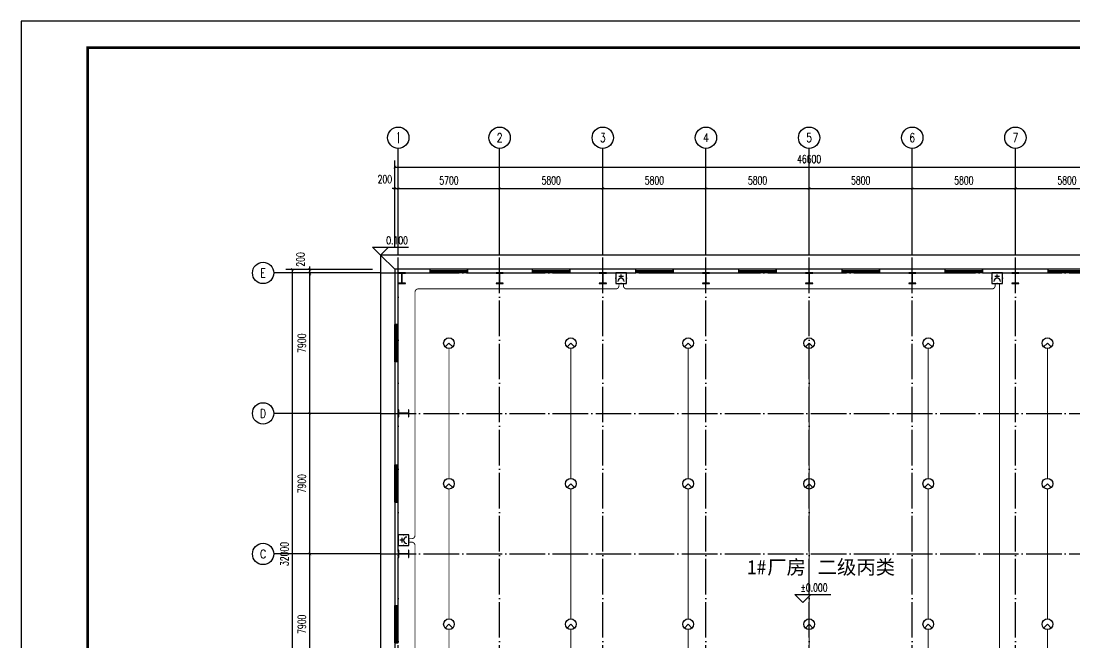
# Model space of a CAD drawing. Extents: x 1728470 to 1835391, y -157368 to 197905.
# Drawn here: x 1728675 to 1787930, y 69498 to 104451 of the extents above; entities that cross this region are included whole.
import ezdxf
from ezdxf.enums import TextEntityAlignment as Align

# ---------------------------------------------------------------- set-up
doc = ezdxf.new("R2010")
doc.units = 0
doc.header["$LTSCALE"] = 1000
doc.header["$MEASUREMENT"] = 0
doc.linetypes.add('DOTE', pattern=[2.42, 2, -0.2, 0.02, -0.2])
doc.layers.get('0').update_dxf_attribs({"linetype": 'CONTINUOUS'})
doc.layers.get('DEFPOINTS').update_dxf_attribs({"linetype": 'CONTINUOUS'})
for name, color, linetype in [('AXIS', 3, 'CONTINUOUS'), ('AXIS_TEXT', 7, 'CONTINUOUS'), ('COLUMN', 99, 'CONTINUOUS'), ('DIM_ELEV', 3, 'CONTINUOUS'), ('DOTE', 1, 'DOTE'), ('EQUIP-消防', 3, 'CONTINUOUS'), ('EQUIP-照明', 3, 'CONTINUOUS'), ('GROUND', 2, 'CONTINUOUS'), ('PUB_TEXT', 7, 'CONTINUOUS'), ('PUB_TITLE', 4, 'CONTINUOUS'), ('WALL', 9, 'CONTINUOUS'), ('WINDOW', 99, 'CONTINUOUS'), ('WIRE-照明', 1, 'CONTINUOUS')]:
    doc.layers.add(name, color=color, linetype=linetype)
doc.styles.add('_TCH_AXIS', font='COMPLEX', dxfattribs={"bigfont": 'GBCBIG'})
doc.styles.add('_TCH_DIM', font='SIMPLEX', dxfattribs={"bigfont": 'GBCBIG'})
doc.styles.add('_TCH_DYN', font='')
doc.styles.add('_TCH_LABEL', font='COMPLEX', dxfattribs={"bigfont": 'GBCBIG'})
doc.styles.add('COMPLEX', font='COMPLEX')
doc.styles.add('DIM_FONT', font='SIMPLEX', dxfattribs={"width": 0.7, "bigfont": 'GBCBIG'})
doc.styles.get("Standard").update_dxf_attribs({"font": 'gbenor.shx', "bigfont": 'gbcbig.shx'})
doc.styles.get('_TCH_DYN').set_extended_font_data('SimSun')
doc.dimstyles.new('DIMN150', dxfattribs={"dimscale": 1.5, "dimtxt": 300, "dimasz": 100, "dimexe": 250, "dimexo": 300, "dimgap": 150, "dimtad": 1, "dimdec": 0, "dimzin": 0, "dimtxsty": 'DIM_FONT', "dimblk": 'ARCHTICK', "dimcen": 0.09, "dimclrt": 7, "dimazin": 3, "dimtfac": 1, "dimtdec": 0, "dimtix": 1, "dimtmove": 0, "dimatfit": 3, "dimtolj": 1, "dimtzin": 0})

# ---------------------------------------------------------------- blocks, each defined once
blk = doc.blocks.new('$TCHSYS$WIN2D')
for p, q in [((-0.5, 0.5), (0.5, 0.5)), ((-0.5, 0.5), (-0.5, -0.5)), ((0.5, 0.5), (0.5, -0.5)), ((0.5, 0.167), (-0.5, 0.167)), ((0.5, -0.167), (-0.5, -0.167)), ((-0.5, -0.5), (0.5, -0.5))]:
    blk.add_line(p, q)
blk = doc.blocks.new('_AXISO')
blk.add_circle((0, 0), 0.5)
at = {"layer": 'AXIS_TEXT', "style": 'COMPLEX', "width": 1.041667}
blk.add_attdef('A', text='', height=0.56, dxfattribs=at).set_placement((-0.25, -0.28), (0.25, -0.28), align=Align.FIT)
blk = doc.blocks.new('_ARCHTICK')
at = {"color": 0, "linetype": 'BYBLOCK', "const_width": 0.15}
blk.add_lwpolyline([(-0.5, -0.5), (0.5, 0.5)], dxfattribs=at)
blk = doc.blocks.new('*D67')
at = {"layer": 'AXIS', "color": 0}
for p, q in [((1750186, 90201), (1750186, 95076)), ((1796786, 90201), (1796786, 95076)), ((1750186, 94701), (1796786, 94701))]:
    blk.add_line(p, q, dxfattribs=at)
at = {"layer": 'DEFPOINTS', "color": 0}
for p in [(1796786, 94701), (1750186, 89751), (1796786, 89751)]:
    blk.add_point(p, dxfattribs=at)
at = {"layer": 'AXIS', "color": 0, "xscale": 150, "yscale": 150, "zscale": 150, "rotation": 180}
blk.add_blockref('_ARCHTICK', (1750186, 94701), dxfattribs=at)
at = {"layer": 'AXIS', "color": 0, "xscale": 150, "yscale": 150, "zscale": 150}
blk.add_blockref('_ARCHTICK', (1796786, 94701), dxfattribs=at)
at = {"layer": 'AXIS', "color": 7, "insert": (1773486, 95151), "char_height": 450, "attachment_point": 5, "style": 'DIM_FONT'}
blk.add_mtext('\\A1;46600', dxfattribs=at)
blk = doc.blocks.new('*D68')
at = {"layer": 'AXIS', "color": 0}
for p, q in [((1750186, 90201), (1750186, 93876)), ((1750386, 90201), (1750386, 93876)), ((1750186, 93501), (1750036, 93501)), ((1750186, 93501), (1750386, 93501)), ((1750386, 93501), (1750536, 93501))]:
    blk.add_line(p, q, dxfattribs=at)
at = {"layer": 'DEFPOINTS', "color": 0}
for p in [(1750386, 93501), (1750186, 89751), (1750386, 89751)]:
    blk.add_point(p, dxfattribs=at)
at = {"layer": 'AXIS', "color": 0, "xscale": 150, "yscale": 150, "zscale": 150}
blk.add_blockref('_ARCHTICK', (1750186, 93501), dxfattribs=at)
at = {"layer": 'AXIS', "color": 0, "xscale": 150, "yscale": 150, "zscale": 150, "rotation": 180}
blk.add_blockref('_ARCHTICK', (1750386, 93501), dxfattribs=at)
at = {"layer": 'AXIS', "color": 7, "insert": (1749631, 94019), "char_height": 450, "attachment_point": 5, "style": 'DIM_FONT'}
blk.add_mtext('\\A1;200', dxfattribs=at)
blk = doc.blocks.new('*D69')
at = {"layer": 'AXIS', "color": 0}
for p, q in [((1750386, 90201), (1750386, 93876)), ((1756086, 90201), (1756086, 93876)), ((1750386, 93501), (1756086, 93501))]:
    blk.add_line(p, q, dxfattribs=at)
at = {"layer": 'DEFPOINTS', "color": 0}
for p in [(1756086, 93501), (1750386, 89751), (1756086, 89751)]:
    blk.add_point(p, dxfattribs=at)
at = {"layer": 'AXIS', "color": 0, "xscale": 150, "yscale": 150, "zscale": 150, "rotation": 180}
blk.add_blockref('_ARCHTICK', (1750386, 93501), dxfattribs=at)
at = {"layer": 'AXIS', "color": 0, "xscale": 150, "yscale": 150, "zscale": 150}
blk.add_blockref('_ARCHTICK', (1756086, 93501), dxfattribs=at)
at = {"layer": 'AXIS', "color": 7, "insert": (1753236, 93951), "char_height": 450, "attachment_point": 5, "style": 'DIM_FONT'}
blk.add_mtext('\\A1;5700', dxfattribs=at)
blk = doc.blocks.new('*D70')
at = {"layer": 'AXIS', "color": 0}
for p, q in [((1756086, 90201), (1756086, 93876)), ((1761886, 90201), (1761886, 93876)), ((1756086, 93501), (1761886, 93501))]:
    blk.add_line(p, q, dxfattribs=at)
at = {"layer": 'DEFPOINTS', "color": 0}
for p in [(1761886, 93501), (1756086, 89751), (1761886, 89751)]:
    blk.add_point(p, dxfattribs=at)
at = {"layer": 'AXIS', "color": 0, "xscale": 150, "yscale": 150, "zscale": 150, "rotation": 180}
blk.add_blockref('_ARCHTICK', (1756086, 93501), dxfattribs=at)
at = {"layer": 'AXIS', "color": 0, "xscale": 150, "yscale": 150, "zscale": 150}
blk.add_blockref('_ARCHTICK', (1761886, 93501), dxfattribs=at)
at = {"layer": 'AXIS', "color": 7, "insert": (1758986, 93951), "char_height": 450, "attachment_point": 5, "style": 'DIM_FONT'}
blk.add_mtext('\\A1;5800', dxfattribs=at)
blk = doc.blocks.new('*D71')
at = {"layer": 'AXIS', "color": 0}
for p, q in [((1761886, 90201), (1761886, 93876)), ((1767686, 90201), (1767686, 93876)), ((1761886, 93501), (1767686, 93501))]:
    blk.add_line(p, q, dxfattribs=at)
at = {"layer": 'DEFPOINTS', "color": 0}
for p in [(1767686, 93501), (1761886, 89751), (1767686, 89751)]:
    blk.add_point(p, dxfattribs=at)
at = {"layer": 'AXIS', "color": 0, "xscale": 150, "yscale": 150, "zscale": 150, "rotation": 180}
blk.add_blockref('_ARCHTICK', (1761886, 93501), dxfattribs=at)
at = {"layer": 'AXIS', "color": 0, "xscale": 150, "yscale": 150, "zscale": 150}
blk.add_blockref('_ARCHTICK', (1767686, 93501), dxfattribs=at)
at = {"layer": 'AXIS', "color": 7, "insert": (1764786, 93951), "char_height": 450, "attachment_point": 5, "style": 'DIM_FONT'}
blk.add_mtext('\\A1;5800', dxfattribs=at)
blk = doc.blocks.new('*D72')
at = {"layer": 'AXIS', "color": 0}
for p, q in [((1767686, 90201), (1767686, 93876)), ((1773486, 90201), (1773486, 93876)), ((1767686, 93501), (1773486, 93501))]:
    blk.add_line(p, q, dxfattribs=at)
at = {"layer": 'DEFPOINTS', "color": 0}
for p in [(1773486, 93501), (1767686, 89751), (1773486, 89751)]:
    blk.add_point(p, dxfattribs=at)
at = {"layer": 'AXIS', "color": 0, "xscale": 150, "yscale": 150, "zscale": 150, "rotation": 180}
blk.add_blockref('_ARCHTICK', (1767686, 93501), dxfattribs=at)
at = {"layer": 'AXIS', "color": 0, "xscale": 150, "yscale": 150, "zscale": 150}
blk.add_blockref('_ARCHTICK', (1773486, 93501), dxfattribs=at)
at = {"layer": 'AXIS', "color": 7, "insert": (1770586, 93951), "char_height": 450, "attachment_point": 5, "style": 'DIM_FONT'}
blk.add_mtext('\\A1;5800', dxfattribs=at)
blk = doc.blocks.new('*D73')
at = {"layer": 'AXIS', "color": 0}
for p, q in [((1773486, 90201), (1773486, 93876)), ((1779286, 90201), (1779286, 93876)), ((1773486, 93501), (1779286, 93501))]:
    blk.add_line(p, q, dxfattribs=at)
at = {"layer": 'DEFPOINTS', "color": 0}
for p in [(1779286, 93501), (1773486, 89751), (1779286, 89751)]:
    blk.add_point(p, dxfattribs=at)
at = {"layer": 'AXIS', "color": 0, "xscale": 150, "yscale": 150, "zscale": 150, "rotation": 180}
blk.add_blockref('_ARCHTICK', (1773486, 93501), dxfattribs=at)
at = {"layer": 'AXIS', "color": 0, "xscale": 150, "yscale": 150, "zscale": 150}
blk.add_blockref('_ARCHTICK', (1779286, 93501), dxfattribs=at)
at = {"layer": 'AXIS', "color": 7, "insert": (1776386, 93951), "char_height": 450, "attachment_point": 5, "style": 'DIM_FONT'}
blk.add_mtext('\\A1;5800', dxfattribs=at)
blk = doc.blocks.new('*D74')
at = {"layer": 'AXIS', "color": 0}
for p, q in [((1779286, 90201), (1779286, 93876)), ((1785086, 90201), (1785086, 93876)), ((1779286, 93501), (1785086, 93501))]:
    blk.add_line(p, q, dxfattribs=at)
at = {"layer": 'DEFPOINTS', "color": 0}
for p in [(1785086, 93501), (1779286, 89751), (1785086, 89751)]:
    blk.add_point(p, dxfattribs=at)
at = {"layer": 'AXIS', "color": 0, "xscale": 150, "yscale": 150, "zscale": 150, "rotation": 180}
blk.add_blockref('_ARCHTICK', (1779286, 93501), dxfattribs=at)
at = {"layer": 'AXIS', "color": 0, "xscale": 150, "yscale": 150, "zscale": 150}
blk.add_blockref('_ARCHTICK', (1785086, 93501), dxfattribs=at)
at = {"layer": 'AXIS', "color": 7, "insert": (1782186, 93951), "char_height": 450, "attachment_point": 5, "style": 'DIM_FONT'}
blk.add_mtext('\\A1;5800', dxfattribs=at)
blk = doc.blocks.new('*D75')
at = {"layer": 'AXIS', "color": 0}
for p, q in [((1785086, 90201), (1785086, 93876)), ((1790886, 90201), (1790886, 93876)), ((1785086, 93501), (1790886, 93501))]:
    blk.add_line(p, q, dxfattribs=at)
at = {"layer": 'DEFPOINTS', "color": 0}
for p in [(1790886, 93501), (1785086, 89751), (1790886, 89751)]:
    blk.add_point(p, dxfattribs=at)
at = {"layer": 'AXIS', "color": 0, "xscale": 150, "yscale": 150, "zscale": 150, "rotation": 180}
blk.add_blockref('_ARCHTICK', (1785086, 93501), dxfattribs=at)
at = {"layer": 'AXIS', "color": 0, "xscale": 150, "yscale": 150, "zscale": 150}
blk.add_blockref('_ARCHTICK', (1790886, 93501), dxfattribs=at)
at = {"layer": 'AXIS', "color": 7, "insert": (1787986, 93951), "char_height": 450, "attachment_point": 5, "style": 'DIM_FONT'}
blk.add_mtext('\\A1;5800', dxfattribs=at)
blk = doc.blocks.new('*D78')
at = {"layer": 'AXIS', "color": 0}
for p, q in [((1748936, 88951), (1744061, 88951)), ((1744436, 56951), (1744436, 88951)), ((1748936, 56951), (1744061, 56951))]:
    blk.add_line(p, q, dxfattribs=at)
at = {"layer": 'DEFPOINTS', "color": 0}
for p in [(1744436, 88951), (1749386, 88951), (1749386, 56951)]:
    blk.add_point(p, dxfattribs=at)
at = {"layer": 'AXIS', "color": 0, "xscale": 150, "yscale": 150, "zscale": 150}
for p, rotation in [((1744436, 88951), 90), ((1744436, 56951), 270)]:
    blk.add_blockref('_ARCHTICK', p, dxfattribs=dict(at, rotation=rotation))
at = {"layer": 'AXIS', "color": 7, "insert": (1743986, 72951), "char_height": 450, "attachment_point": 5, "rotation": 90, "style": 'DIM_FONT'}
blk.add_mtext('\\A1;32000', dxfattribs=at)
blk = doc.blocks.new('*D81')
at = {"layer": 'AXIS', "color": 0}
for p, q in [((1748936, 72951), (1745037, 72951)), ((1745412, 65051), (1745412, 72951)), ((1748936, 65051), (1745037, 65051))]:
    blk.add_line(p, q, dxfattribs=at)
at = {"layer": 'DEFPOINTS', "color": 0}
for p in [(1745412, 72951), (1749386, 72951), (1749386, 65051)]:
    blk.add_point(p, dxfattribs=at)
at = {"layer": 'AXIS', "color": 0, "xscale": 150, "yscale": 150, "zscale": 150}
for p, rotation in [((1745412, 72951), 90), ((1745412, 65051), 270)]:
    blk.add_blockref('_ARCHTICK', p, dxfattribs=dict(at, rotation=rotation))
at = {"layer": 'AXIS', "color": 7, "insert": (1744962, 69001), "char_height": 450, "attachment_point": 5, "rotation": 90, "style": 'DIM_FONT'}
blk.add_mtext('\\A1;7900', dxfattribs=at)
blk = doc.blocks.new('*D82')
at = {"layer": 'AXIS', "color": 0}
for p, q in [((1748936, 80851), (1745037, 80851)), ((1745412, 72951), (1745412, 80851)), ((1748936, 72951), (1745037, 72951))]:
    blk.add_line(p, q, dxfattribs=at)
at = {"layer": 'DEFPOINTS', "color": 0}
for p in [(1745412, 80851), (1749386, 80851), (1749386, 72951)]:
    blk.add_point(p, dxfattribs=at)
at = {"layer": 'AXIS', "color": 0, "xscale": 150, "yscale": 150, "zscale": 150}
for p, rotation in [((1745412, 80851), 90), ((1745412, 72951), 270)]:
    blk.add_blockref('_ARCHTICK', p, dxfattribs=dict(at, rotation=rotation))
at = {"layer": 'AXIS', "color": 7, "insert": (1744962, 76901), "char_height": 450, "attachment_point": 5, "rotation": 90, "style": 'DIM_FONT'}
blk.add_mtext('\\A1;7900', dxfattribs=at)
blk = doc.blocks.new('*D83')
at = {"layer": 'AXIS', "color": 0}
for p, q in [((1748936, 88751), (1745037, 88751)), ((1745412, 80851), (1745412, 88751)), ((1748936, 80851), (1745037, 80851))]:
    blk.add_line(p, q, dxfattribs=at)
at = {"layer": 'DEFPOINTS', "color": 0}
for p in [(1745412, 88751), (1749386, 88751), (1749386, 80851)]:
    blk.add_point(p, dxfattribs=at)
at = {"layer": 'AXIS', "color": 0, "xscale": 150, "yscale": 150, "zscale": 150}
for p, rotation in [((1745412, 88751), 90), ((1745412, 80851), 270)]:
    blk.add_blockref('_ARCHTICK', p, dxfattribs=dict(at, rotation=rotation))
at = {"layer": 'AXIS', "color": 7, "insert": (1744962, 84801), "char_height": 450, "attachment_point": 5, "rotation": 90, "style": 'DIM_FONT'}
blk.add_mtext('\\A1;7900', dxfattribs=at)
blk = doc.blocks.new('*D84')
at = {"layer": 'AXIS', "color": 0}
for p, q in [((1748936, 88951), (1745037, 88951)), ((1745412, 88951), (1745412, 89101)), ((1745412, 88751), (1745412, 88951)), ((1748936, 88751), (1745037, 88751)), ((1745412, 88751), (1745412, 88601))]:
    blk.add_line(p, q, dxfattribs=at)
at = {"layer": 'DEFPOINTS', "color": 0}
for p in [(1745412, 88951), (1749386, 88951), (1749386, 88751)]:
    blk.add_point(p, dxfattribs=at)
at = {"layer": 'AXIS', "color": 0, "xscale": 150, "yscale": 150, "zscale": 150}
for p, rotation in [((1745412, 88951), 270), ((1745412, 88751), 90)]:
    blk.add_blockref('_ARCHTICK', p, dxfattribs=dict(at, rotation=rotation))
at = {"layer": 'AXIS', "color": 7, "insert": (1744894, 89506), "char_height": 450, "attachment_point": 5, "rotation": 90, "style": 'DIM_FONT'}
blk.add_mtext('\\A1;200', dxfattribs=at)
blk = doc.blocks.new('$EQUIP$00001176')
for q in [(-0.354, -0.354), (0.354, -0.354)]:
    blk.add_line((0, 0), q)
blk.add_circle((0, 0), 0.5)
at = {"style": '_TCH_LABEL', "flags": 9}
blk.add_attdef('A', (0, 0), '', height=0.00002, dxfattribs=at)
blk = doc.blocks.new('$EQUIP$00001712')
for p, q in [((-0.5, 1), (-0.5, 0)), ((0.5, 1), (-0.5, 1)), ((0.5, 0), (0.5, 1)), ((-0.5, 0), (0.5, 0)), ((-0.219, 0.331), (0.222, 0.331)), ((0, 0.5), (0, 0.15))]:
    blk.add_line(p, q)
blk.add_arc((0, 0.8), 0.3, 180, 0)
for p in [(0, 1), (-0.5, 0.5), (0, 0), (0.5, 0.5)]:
    blk.add_point(p)
at = {"flags": 1}
blk.add_attdef('B', text='', height=0.4, dxfattribs=at).set_placement((0.726, 0.302), align=Align.MIDDLE_CENTER)
blk = doc.blocks.new('D3323')
at = {"layer": 'AXIS', "color": 8}
for p, q in [((1750386.3, 89751.1), (1750386.3, 95751.1)), ((1756086.3, 89751.1), (1756086.3, 95751.1)), ((1761886.3, 89751.1), (1761886.3, 95751.1)), ((1767686.3, 89751.1), (1767686.3, 95751.1)), ((1773486.3, 89751.1), (1773486.3, 95751.1)), ((1779286.3, 89751.1), (1779286.3, 95751.1)), ((1785086.3, 89751.1), (1785086.3, 95751.1)), ((1749386.3, 88751.1), (1743386.3, 88751.1)), ((1749386.3, 80851.1), (1743386.3, 80851.1)), ((1749386.3, 72951.1), (1743386.3, 72951.1))]:
    blk.add_line(p, q, dxfattribs=at)
at = {"layer": 'COLUMN', "color": 8}
for p, q in [((1750786.3, 88751.1), (1750386.3, 88751.1)), ((1750386.3, 88751.1), (1750386.3, 88729.1)), ((1750386.3, 88729.1), (1750575.3, 88729.1)), ((1750575.3, 88729.1), (1750580.3, 88724.1)), ((1750580.3, 88724.1), (1750580.3, 88178.1)), ((1750592.3, 88724.1), (1750597.3, 88729.1)), ((1750592.3, 88178.1), (1750592.3, 88724.1)), ((1750597.3, 88729.1), (1750786.3, 88729.1)), ((1750786.3, 88729.1), (1750786.3, 88751.1)), ((1756286.3, 88751.1), (1755886.3, 88751.1)), ((1755886.3, 88751.1), (1755886.3, 88729.1)), ((1755886.3, 88729.1), (1756075.3, 88729.1)), ((1756075.3, 88729.1), (1756080.3, 88724.1)), ((1756080.3, 88724.1), (1756080.3, 88178.1)), ((1756092.3, 88724.1), (1756097.3, 88729.1)), ((1756092.3, 88178.1), (1756092.3, 88724.1)), ((1756097.3, 88729.1), (1756286.3, 88729.1)), ((1756286.3, 88729.1), (1756286.3, 88751.1)), ((1762086.3, 88751.1), (1761686.3, 88751.1)), ((1761686.3, 88751.1), (1761686.3, 88729.1)), ((1761686.3, 88729.1), (1761875.3, 88729.1)), ((1761875.3, 88729.1), (1761880.3, 88724.1)), ((1761880.3, 88724.1), (1761880.3, 88178.1)), ((1761892.3, 88724.1), (1761897.3, 88729.1)), ((1761892.3, 88178.1), (1761892.3, 88724.1)), ((1761897.3, 88729.1), (1762086.3, 88729.1)), ((1762086.3, 88729.1), (1762086.3, 88751.1)), ((1767886.3, 88751.1), (1767486.3, 88751.1)), ((1767486.3, 88751.1), (1767486.3, 88729.1)), ((1767486.3, 88729.1), (1767675.3, 88729.1)), ((1767675.3, 88729.1), (1767680.3, 88724.1)), ((1767680.3, 88724.1), (1767680.3, 88178.1)), ((1767692.3, 88724.1), (1767697.3, 88729.1)), ((1767692.3, 88178.1), (1767692.3, 88724.1)), ((1767697.3, 88729.1), (1767886.3, 88729.1)), ((1767886.3, 88729.1), (1767886.3, 88751.1)), ((1773686.3, 88751.1), (1773286.3, 88751.1)), ((1773286.3, 88751.1), (1773286.3, 88729.1)), ((1773286.3, 88729.1), (1773475.3, 88729.1)), ((1773475.3, 88729.1), (1773480.3, 88724.1)), ((1773480.3, 88724.1), (1773480.3, 88178.1)), ((1773492.3, 88724.1), (1773497.3, 88729.1)), ((1773492.3, 88178.1), (1773492.3, 88724.1)), ((1773497.3, 88729.1), (1773686.3, 88729.1)), ((1773686.3, 88729.1), (1773686.3, 88751.1)), ((1779486.3, 88751.1), (1779086.3, 88751.1)), ((1779086.3, 88751.1), (1779086.3, 88729.1)), ((1779086.3, 88729.1), (1779275.3, 88729.1)), ((1779275.3, 88729.1), (1779280.3, 88724.1)), ((1779280.3, 88724.1), (1779280.3, 88178.1)), ((1779292.3, 88724.1), (1779297.3, 88729.1)), ((1779292.3, 88178.1), (1779292.3, 88724.1)), ((1779297.3, 88729.1), (1779486.3, 88729.1)), ((1779486.3, 88729.1), (1779486.3, 88751.1)), ((1785286.3, 88751.1), (1784886.3, 88751.1)), ((1784886.3, 88751.1), (1784886.3, 88729.1)), ((1784886.3, 88729.1), (1785075.3, 88729.1)), ((1785075.3, 88729.1), (1785080.3, 88724.1)), ((1785080.3, 88724.1), (1785080.3, 88178.1)), ((1785092.3, 88724.1), (1785097.3, 88729.1)), ((1785092.3, 88178.1), (1785092.3, 88724.1)), ((1785097.3, 88729.1), (1785286.3, 88729.1)), ((1785286.3, 88729.1), (1785286.3, 88751.1)), ((1750575.3, 88173.1), (1750386.3, 88173.1)), ((1750386.3, 88173.1), (1750386.3, 88151.1)), ((1750386.3, 88151.1), (1750786.3, 88151.1)), ((1750580.3, 88178.1), (1750575.3, 88173.1)), ((1750597.3, 88173.1), (1750592.3, 88178.1)), ((1750786.3, 88173.1), (1750597.3, 88173.1)), ((1750786.3, 88151.1), (1750786.3, 88173.1)), ((1756075.3, 88173.1), (1755886.3, 88173.1)), ((1755886.3, 88173.1), (1755886.3, 88151.1)), ((1755886.3, 88151.1), (1756286.3, 88151.1)), ((1756080.3, 88178.1), (1756075.3, 88173.1)), ((1756097.3, 88173.1), (1756092.3, 88178.1)), ((1756286.3, 88173.1), (1756097.3, 88173.1)), ((1756286.3, 88151.1), (1756286.3, 88173.1)), ((1761875.3, 88173.1), (1761686.3, 88173.1)), ((1761686.3, 88173.1), (1761686.3, 88151.1)), ((1761686.3, 88151.1), (1762086.3, 88151.1)), ((1761880.3, 88178.1), (1761875.3, 88173.1)), ((1761897.3, 88173.1), (1761892.3, 88178.1)), ((1762086.3, 88173.1), (1761897.3, 88173.1)), ((1762086.3, 88151.1), (1762086.3, 88173.1)), ((1767675.3, 88173.1), (1767486.3, 88173.1)), ((1767486.3, 88173.1), (1767486.3, 88151.1)), ((1767486.3, 88151.1), (1767886.3, 88151.1)), ((1767680.3, 88178.1), (1767675.3, 88173.1)), ((1767697.3, 88173.1), (1767692.3, 88178.1)), ((1767886.3, 88173.1), (1767697.3, 88173.1)), ((1767886.3, 88151.1), (1767886.3, 88173.1)), ((1773475.3, 88173.1), (1773286.3, 88173.1)), ((1773286.3, 88173.1), (1773286.3, 88151.1)), ((1773286.3, 88151.1), (1773686.3, 88151.1)), ((1773480.3, 88178.1), (1773475.3, 88173.1)), ((1773497.3, 88173.1), (1773492.3, 88178.1)), ((1773686.3, 88173.1), (1773497.3, 88173.1)), ((1773686.3, 88151.1), (1773686.3, 88173.1)), ((1779275.3, 88173.1), (1779086.3, 88173.1)), ((1779086.3, 88173.1), (1779086.3, 88151.1)), ((1779086.3, 88151.1), (1779486.3, 88151.1)), ((1779280.3, 88178.1), (1779275.3, 88173.1)), ((1779297.3, 88173.1), (1779292.3, 88178.1)), ((1779486.3, 88173.1), (1779297.3, 88173.1)), ((1779486.3, 88151.1), (1779486.3, 88173.1)), ((1785075.3, 88173.1), (1784886.3, 88173.1)), ((1784886.3, 88173.1), (1784886.3, 88151.1)), ((1784886.3, 88151.1), (1785286.3, 88151.1)), ((1785080.3, 88178.1), (1785075.3, 88173.1)), ((1785097.3, 88173.1), (1785092.3, 88178.1)), ((1785286.3, 88173.1), (1785097.3, 88173.1)), ((1785286.3, 88151.1), (1785286.3, 88173.1)), ((1750408.3, 81051.1), (1750386.3, 81051.1)), ((1750386.3, 81051.1), (1750386.3, 80651.1)), ((1750386.3, 80651.1), (1750408.3, 80651.1)), ((1750408.3, 80862.1), (1750408.3, 81051.1)), ((1750413.3, 80857.1), (1750408.3, 80862.1)), ((1750408.3, 80840.1), (1750413.3, 80845.1)), ((1750408.3, 80651.1), (1750408.3, 80840.1)), ((1750959.3, 80857.1), (1750413.3, 80857.1)), ((1750413.3, 80845.1), (1750959.3, 80845.1)), ((1750964.3, 80862.1), (1750959.3, 80857.1)), ((1750959.3, 80845.1), (1750964.3, 80840.1)), ((1750986.3, 81051.1), (1750964.3, 81051.1)), ((1750964.3, 81051.1), (1750964.3, 80862.1)), ((1750964.3, 80840.1), (1750964.3, 80651.1)), ((1750964.3, 80651.1), (1750986.3, 80651.1)), ((1750986.3, 80651.1), (1750986.3, 81051.1)), ((1750408.3, 73162.1), (1750386.3, 73162.1)), ((1750386.3, 73162.1), (1750386.3, 72762.1)), ((1750408.3, 72973.1), (1750408.3, 73162.1)), ((1750413.3, 72968.1), (1750408.3, 72973.1)), ((1750408.3, 72951.1), (1750413.3, 72956.1)), ((1750408.3, 72762.1), (1750408.3, 72951.1)), ((1750959.3, 72968.1), (1750413.3, 72968.1)), ((1750413.3, 72956.1), (1750959.3, 72956.1)), ((1750964.3, 72973.1), (1750959.3, 72968.1)), ((1750959.3, 72956.1), (1750964.3, 72951.1)), ((1750986.3, 73162.1), (1750964.3, 73162.1)), ((1750964.3, 73162.1), (1750964.3, 72973.1)), ((1750964.3, 72951.1), (1750964.3, 72762.1)), ((1750986.3, 72762.1), (1750986.3, 73162.1)), ((1750386.3, 72762.1), (1750408.3, 72762.1)), ((1750964.3, 72762.1), (1750986.3, 72762.1))]:
    blk.add_line(p, q, dxfattribs=at)
at = {"layer": 'DIM_ELEV', "color": 8}
for p, q in [((1749386.3, 89751.1), (1748936.3, 90201.1)), ((1748936.3, 90201.1), (1750956, 90201.1)), ((1749386.3, 89751.1), (1749836.3, 90201.1)), ((1773133.4, 70230.8), (1772683.4, 70680.8)), ((1772683.4, 70680.8), (1774703.2, 70680.8)), ((1773133.4, 70230.8), (1773583.4, 70680.8))]:
    blk.add_line(p, q, dxfattribs=at)
at = {"layer": 'DOTE', "color": 8}
for p, q in [((1750386.3, 56151.1), (1750386.3, 89751.1)), ((1756086.3, 56151.1), (1756086.3, 89751.1)), ((1761886.3, 56151.1), (1761886.3, 89751.1)), ((1767686.3, 56151.1), (1767686.3, 89751.1)), ((1773486.3, 56151.1), (1773486.3, 89751.1)), ((1779286.3, 56151.1), (1779286.3, 89751.1)), ((1785086.3, 56151.1), (1785086.3, 89751.1)), ((1749386.3, 88751.1), (1797586.3, 88751.1)), ((1749386.3, 80851.1), (1797586.3, 80851.1)), ((1749386.3, 72951.1), (1797586.3, 72951.1))]:
    blk.add_line(p, q, dxfattribs=at)
at = {"layer": 'GROUND', "color": 8}
for p, q in [((1797586.3, 89751.1), (1749386.3, 89751.1)), ((1749386.3, 89751.1), (1749386.3, 56151.1)), ((1750186.3, 88951.1), (1749386.3, 89751.1)), ((1796786.3, 88951.1), (1750186.3, 88951.1)), ((1750186.3, 88951.1), (1750186.3, 56951.1))]:
    blk.add_line(p, q, dxfattribs=at)
at = {"layer": 'WALL', "color": 8}
for p, q in [((1750186.3, 88951.1), (1750186.3, 85851.6)), ((1752186.3, 88951.1), (1750186.3, 88951.1)), ((1752186.3, 88751.1), (1752186.3, 88951.1)), ((1756086.3, 88951.1), (1754286.3, 88951.1)), ((1754286.3, 88951.1), (1754286.3, 88751.1)), ((1757936.3, 88951.1), (1756086.3, 88951.1)), ((1757936.3, 88751.1), (1757936.3, 88951.1)), ((1761886.3, 88951.1), (1760036.3, 88951.1)), ((1760036.3, 88951.1), (1760036.3, 88751.1)), ((1763736.3, 88951.1), (1761886.3, 88951.1)), ((1763736.3, 88751.1), (1763736.3, 88951.1)), ((1767686.3, 88951.1), (1765836.3, 88951.1)), ((1765836.3, 88951.1), (1765836.3, 88751.1)), ((1769536.3, 88951.1), (1767686.3, 88951.1)), ((1769536.3, 88751.1), (1769536.3, 88951.1)), ((1773486.3, 88951.1), (1771636.3, 88951.1)), ((1771636.3, 88951.1), (1771636.3, 88751.1)), ((1775336.3, 88951.1), (1773486.3, 88951.1)), ((1775336.3, 88751.1), (1775336.3, 88951.1)), ((1779286.3, 88951.1), (1777436.3, 88951.1)), ((1777436.3, 88951.1), (1777436.3, 88751.1)), ((1781136.3, 88951.1), (1779286.3, 88951.1)), ((1781136.3, 88751.1), (1781136.3, 88951.1)), ((1785086.3, 88951.1), (1783236.3, 88951.1)), ((1783236.3, 88951.1), (1783236.3, 88751.1)), ((1786936.3, 88951.1), (1785086.3, 88951.1)), ((1786936.3, 88751.1), (1786936.3, 88951.1)), ((1750386.3, 88173.1), (1750386.3, 88729.1)), ((1750786.3, 88751.1), (1752186.3, 88751.1)), ((1754286.3, 88751.1), (1755886.3, 88751.1)), ((1756286.3, 88751.1), (1757936.3, 88751.1)), ((1760036.3, 88751.1), (1761686.3, 88751.1)), ((1762086.3, 88751.1), (1763736.3, 88751.1)), ((1765836.3, 88751.1), (1767486.3, 88751.1)), ((1767886.3, 88751.1), (1769536.3, 88751.1)), ((1771636.3, 88751.1), (1773286.3, 88751.1)), ((1773686.3, 88751.1), (1775336.3, 88751.1)), ((1777436.3, 88751.1), (1779086.3, 88751.1)), ((1779486.3, 88751.1), (1781136.3, 88751.1)), ((1783236.3, 88751.1), (1784886.3, 88751.1)), ((1785286.3, 88751.1), (1786936.3, 88751.1)), ((1750386.3, 85851.6), (1750386.3, 88151.1)), ((1750186.3, 85851.6), (1750386.3, 85851.6)), ((1750386.3, 83751.6), (1750186.3, 83751.6)), ((1750186.3, 83751.6), (1750186.3, 80862.1)), ((1750386.3, 81051.1), (1750386.3, 83751.6)), ((1750186.3, 80862.1), (1750186.3, 77956.6)), ((1750386.3, 77956.6), (1750386.3, 80651.1)), ((1750186.3, 77956.6), (1750386.3, 77956.6)), ((1750386.3, 75856.6), (1750186.3, 75856.6)), ((1750186.3, 75856.6), (1750186.3, 72962.1)), ((1750386.3, 73162.1), (1750386.3, 75856.6)), ((1750186.3, 72962.1), (1750186.3, 70051.6)), ((1750386.3, 70051.6), (1750386.3, 72762.1)), ((1750186.3, 70051.6), (1750386.3, 70051.6))]:
    blk.add_line(p, q, dxfattribs=at)
at = {"layer": 'AXIS', "color": 8}
ref = blk.add_blockref('_AXISO', (1750386.3, 96351.1), dxfattribs=dict(at, xscale=1200, yscale=1200, zscale=1200))
ref.add_attrib('A', '1', dxfattribs={"layer": 'AXIS_TEXT', "color": 8, "height": 624.4, "style": '_TCH_AXIS', "width": 0.555556}).set_placement((1750311.9, 96038.9), (1750460.6, 96038.9), align=Align.FIT)
ref = blk.add_blockref('_AXISO', (1756086.3, 96351.1), dxfattribs=dict(at, xscale=1200, yscale=1200, zscale=1200))
ref.add_attrib('A', '2', dxfattribs={"layer": 'AXIS_TEXT', "color": 8, "height": 493.2, "style": '_TCH_AXIS'}).set_placement((1755921.9, 96104.5), (1756250.7, 96104.5), align=Align.FIT)
ref = blk.add_blockref('_AXISO', (1761886.3, 96351.1), dxfattribs=dict(at, xscale=1200, yscale=1200, zscale=1200))
ref.add_attrib('A', '3', dxfattribs={"layer": 'AXIS_TEXT', "color": 8, "height": 493.2, "style": '_TCH_AXIS'}).set_placement((1761721.9, 96104.5), (1762050.7, 96104.5), align=Align.FIT)
ref = blk.add_blockref('_AXISO', (1767686.3, 96351.1), dxfattribs=dict(at, xscale=1200, yscale=1200, zscale=1200))
ref.add_attrib('A', '4', dxfattribs={"layer": 'AXIS_TEXT', "color": 8, "height": 480.7, "style": '_TCH_AXIS', "width": 0.9375}).set_placement((1767514.6, 96110.7), (1767858, 96110.7), align=Align.FIT)
ref = blk.add_blockref('_AXISO', (1773486.3, 96351.1), dxfattribs=dict(at, xscale=1200, yscale=1200, zscale=1200))
ref.add_attrib('A', '5', dxfattribs={"layer": 'AXIS_TEXT', "color": 8, "height": 493.2, "style": '_TCH_AXIS'}).set_placement((1773321.9, 96104.5), (1773650.7, 96104.5), align=Align.FIT)
ref = blk.add_blockref('_AXISO', (1779286.3, 96351.1), dxfattribs=dict(at, xscale=1200, yscale=1200, zscale=1200))
ref.add_attrib('A', '6', dxfattribs={"layer": 'AXIS_TEXT', "color": 8, "height": 506.1, "style": '_TCH_AXIS', "width": 0.928571}).set_placement((1779129.6, 96098), (1779442.9, 96098), align=Align.FIT)
ref = blk.add_blockref('_AXISO', (1785086.3, 96351.1), dxfattribs=dict(at, xscale=1200, yscale=1200, zscale=1200))
ref.add_attrib('A', '7', dxfattribs={"layer": 'AXIS_TEXT', "color": 8, "height": 493.2, "style": '_TCH_AXIS'}).set_placement((1784921.9, 96104.5), (1785250.7, 96104.5), align=Align.FIT)
ref = blk.add_blockref('_AXISO', (1742786.3, 88751.1), dxfattribs=dict(at, xscale=1200, yscale=1200, zscale=1200))
ref.add_attrib('A', 'E', dxfattribs={"layer": 'AXIS_TEXT', "color": 8, "height": 506.1, "style": '_TCH_AXIS', "width": 0.8125}).set_placement((1742629.6, 88498), (1742942.9, 88498), align=Align.FIT)
ref = blk.add_blockref('_AXISO', (1742786.3, 80851.1), dxfattribs=dict(at, xscale=1200, yscale=1200, zscale=1200))
ref.add_attrib('A', 'D', dxfattribs={"layer": 'AXIS_TEXT', "color": 8, "height": 493.2, "style": '_TCH_AXIS', "width": 0.823529}).set_placement((1742621.9, 80604.5), (1742950.7, 80604.5), align=Align.FIT)
ref = blk.add_blockref('_AXISO', (1742786.3, 72951.1), dxfattribs=dict(at, xscale=1200, yscale=1200, zscale=1200))
ref.add_attrib('A', 'C', dxfattribs={"layer": 'AXIS_TEXT', "color": 8, "height": 480.7, "style": '_TCH_AXIS'}).set_placement((1742614.6, 72710.7), (1742958, 72710.7), align=Align.FIT)
at = {"layer": 'WINDOW', "color": 8}
for p, xscale, yscale, zscale, rotation in [((1753236.3, 88851.1), 2100, 200, 2100, 180), ((1758986.3, 88851.1), 2100, 200, 2100, 180), ((1764786.3, 88851.1), 2100, 200, 2100, 180), ((1770586.3, 88851.1), 2100, 200, 2100, 180), ((1776386.3, 88851.1), 2100, 200, 2100, 180), ((1782186.3, 88851.1), 2100, 200, 2100, 180), ((1787986.3, 88851.1), 2100, 200, 2100, 180), ((1750286.3, 84801.6), -2100, 200, -2100, 270), ((1750286.3, 76906.6), -2100, -200, -2100, 270), ((1750286.3, 69001.6), -2100, -200, -2100, 270)]:
    blk.add_blockref('$TCHSYS$WIN2D', p, dxfattribs=dict(at, xscale=xscale, yscale=yscale, zscale=zscale, rotation=rotation))
at = {"layer": 'PUB_TEXT', "color": 7, "style": '_TCH_DIM', "width": 0.705882}
for s, p in [('0.100', (1749711, 90358.6)), ('%%P0.000', (1773008.2, 70838.3))]:
    blk.add_text(s, height=446.25, dxfattribs=at).set_placement(p)
at = {"layer": 'PUB_TEXT', "color": 8, "style": '_TCH_DYN'}
for s, p in [('1#', (1769996.6, 71810.9)), ('厂房', (1771130.8, 71810.9)), ('二级丙类', (1773966.2, 71810.9))]:
    blk.add_text(s, height=797.47, dxfattribs=at).set_placement(p)
at = {"layer": 'AXIS', "color": 8}
for p1, p2, distance, picture, middle in [((1750186.3, 89751.1), (1796786.3, 89751.1), 4950, '*D67', (1773486.3, 95151.1)), ((1750386.3, 89751.1), (1756086.3, 89751.1), 3750, '*D69', (1753236.3, 93951.1)), ((1756086.3, 89751.1), (1761886.3, 89751.1), 3750, '*D70', (1758986.3, 93951.1)), ((1761886.3, 89751.1), (1767686.3, 89751.1), 3750, '*D71', (1764786.3, 93951.1)), ((1767686.3, 89751.1), (1773486.3, 89751.1), 3750, '*D72', (1770586.3, 93951.1)), ((1773486.3, 89751.1), (1779286.3, 89751.1), 3750, '*D73', (1776386.3, 93951.1)), ((1779286.3, 89751.1), (1785086.3, 89751.1), 3750, '*D74', (1782186.3, 93951.1)), ((1785086.3, 89751.1), (1790886.3, 89751.1), 3750, '*D75', (1787986.3, 93951.1)), ((1749386.3, 56951.1), (1749386.3, 88951.1), 4950, '*D78', (1743986.3, 72951.1)), ((1749386.3, 80851.1), (1749386.3, 88751.1), 3974.5, '*D83', (1744961.7, 84801.1)), ((1749386.3, 72951.1), (1749386.3, 80851.1), 3974.5, '*D82', (1744961.7, 76901.1)), ((1749386.3, 65051.1), (1749386.3, 72951.1), 3974.5, '*D81', (1744961.7, 69001.1))]:
    dim = blk.add_aligned_dim(p1=p1, p2=p2, distance=distance, dimstyle='DIMN150', dxfattribs=at)
    dim.commit()
    dim.dimension.update_dxf_attribs({"geometry": picture, "text_midpoint": middle})
for base, p1, p2, angle, picture, middle in [((1750386.3, 93501.1), (1750186.3, 89751.1), (1750386.3, 89751.1), 0, '*D68', (1749631.3, 94018.6)), ((1745411.7, 88951.1), (1749386.3, 88751.1), (1749386.3, 88951.1), 90, '*D84', (1744894.2, 89506.1))]:
    dim = blk.add_linear_dim(base=base, p1=p1, p2=p2, angle=angle, dimstyle='DIMN150', dxfattribs=at)
    dim.commit()
    dim.dimension.update_dxf_attribs({"geometry": picture, "text_midpoint": middle, "dimtype": 161})

msp = doc.modelspace()

# ---------------------------------------------------------------- linework, layer by layer
at = {"layer": 'PUB_TITLE'}
msp.add_lwpolyline([(1728675, 41451), (1817775, 41451), (1817775, 104451), (1728675, 104451)], close=True, dxfattribs=at)
at = {"layer": 'PUB_TITLE', "const_width": 150}
msp.add_lwpolyline([(1732425, 42951), (1816275, 42951), (1816275, 102951), (1732425, 102951)], close=True, dxfattribs=at)
at = {"layer": 'WIRE-照明', "linetype": 'CONTINUOUS', "const_width": 52.5}
for points in [[(1750484, 75358), (1750643, 75358, 0.414214), (1750823, 75538), (1750823, 89216, -0.414214), (1751003, 89396), (1762113, 89396, 0.414214), (1762293, 89576), (1762293, 89698)], [(1783443, 89698), (1783443, 89576, -0.414214), (1783263, 89396), (1762724, 89396, -0.414214), (1762544, 89576), (1762544, 89698)], [(1750484, 75158), (1750643, 75158, -0.414214), (1750823, 74978), (1750823, 59793, 0.414214), (1751003, 59613), (1758148, 59613)]]:
    msp.add_lwpolyline(points, format="xyb", dxfattribs=at)
for points in [[(1783694, 89698), (1783694, 59298)], [(1752734, 86048), (1752734, 78748)], [(1759584, 86048), (1759584, 78748)], [(1766184, 86048), (1766184, 78748)], [(1772984, 86048), (1772984, 78748)], [(1779684, 86048), (1779684, 78748)], [(1786384, 86048), (1786384, 78748)], [(1752734, 78148), (1752734, 70848)], [(1759584, 78148), (1759584, 70848)], [(1766184, 78148), (1766184, 70848)], [(1772984, 78148), (1772984, 70848)], [(1779684, 78148), (1779684, 70848)], [(1786384, 78148), (1786384, 70848)], [(1752734, 70248), (1752734, 62948)], [(1759584, 70248), (1759584, 62948)], [(1766184, 70248), (1766184, 62948)], [(1772984, 70248), (1772984, 62948)], [(1779684, 70248), (1779684, 62948)], [(1786384, 70248), (1786384, 62948)]]:
    msp.add_lwpolyline(points, dxfattribs=at)

# ---------------------------------------------------------------- block references
msp.add_blockref('D3323', (-502, 1546))
at = {"layer": 'EQUIP-消防', "xscale": 600, "yscale": 600, "zscale": 600}
for p, rotation in [((1762409, 90298), 180), ((1783559, 90298), 180), ((1749884, 75267), 269.9999999999997)]:
    msp.add_blockref('$EQUIP$00001712', p, dxfattribs=dict(at, rotation=rotation))
at = {"layer": 'EQUIP-照明', "xscale": 600, "yscale": 600, "zscale": 600}
for p in [(1752734, 86348), (1759584, 86348), (1766184, 86348), (1772984, 86348), (1779684, 86348), (1786384, 86348), (1752734, 78448), (1759584, 78448), (1766184, 78448), (1772984, 78448), (1779684, 78448), (1786384, 78448), (1752734, 70548), (1759584, 70548), (1766184, 70548), (1772984, 70548), (1779684, 70548), (1786384, 70548)]:
    msp.add_blockref('$EQUIP$00001176', p, dxfattribs=at)

doc.saveas('drawing.dxf')
